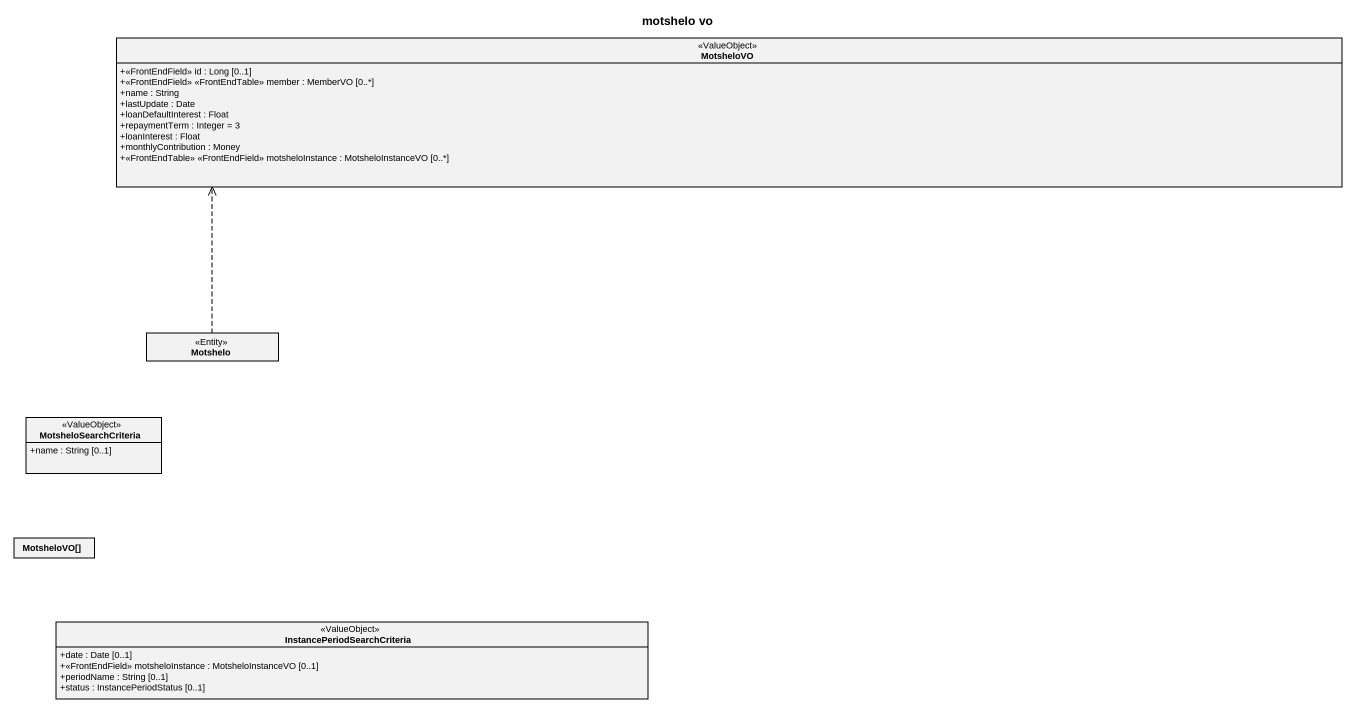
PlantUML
@startuml
title motshelo vo
hide circle
hide empty members
skinparam classAttributeIconSize 0
class MotsheloVO <<ValueObject>> {
  +<<FrontEndField>> id : Long [0..1]
  +<<FrontEndField>> <<FrontEndTable>> member : MemberVO [0..*]
  +name : String
  +lastUpdate : Date
  +loanDefaultInterest : Float
  +repaymentTerm : Integer = 3
  +loanInterest : Float
  +monthlyContribution : Money
  +<<FrontEndTable>> <<FrontEndField>> motsheloInstance : MotsheloInstanceVO [0..*]
}
class Motshelo <<Entity>>
class MotsheloSearchCriteria <<ValueObject>> {
  +name : String [0..1]
}
class "MotsheloVO[]" as MotsheloVO_2
class InstancePeriodSearchCriteria <<ValueObject>> {
  +date : Date [0..1]
  +<<FrontEndField>> motsheloInstance : MotsheloInstanceVO [0..1]
  +periodName : String [0..1]
  +status : InstancePeriodStatus [0..1]
}
Motshelo .right.> MotsheloVO
@enduml
